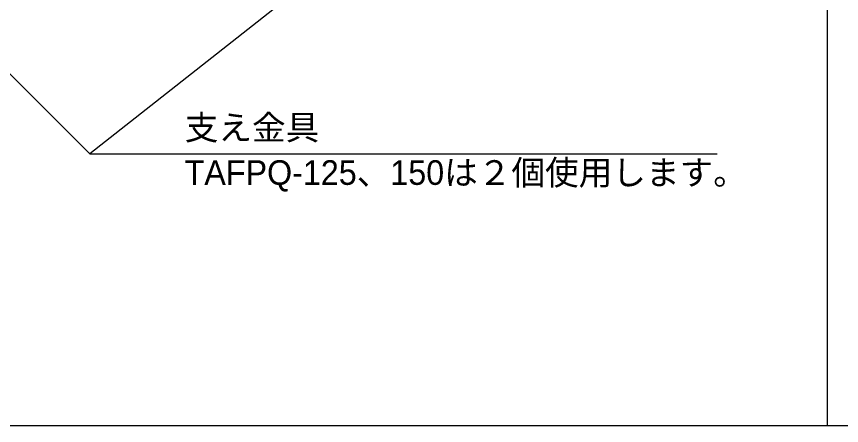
# Model space of a CAD drawing. Extents: x 443 to 1217, y -1921 to -677.
# Drawn here: x 552.5 to 636.1, y -1622.8 to -1581.3 of the extents above; entities that cross this region are included whole.
import ezdxf
from ezdxf.enums import TextEntityAlignment as Align

# ---------------------------------------------------------------- set-up
doc = ezdxf.new("R2010")
doc.units = 0
doc.header["$MEASUREMENT"] = 0
doc.layers.get('0').update_dxf_attribs({"linetype": 'CONTINUOUS'})
doc.layers.add('1', color=7, linetype='CONTINUOUS')
doc.layers.add('10', color=7, linetype='CONTINUOUS')
doc.styles.add('ｽﾀｲﾙ2', font='MS PGothic.ttf')

msp = doc.modelspace()

# ---------------------------------------------------------------- linework, layer by layer
at = {"color": 7, "linetype": 'Continuous'}
for p, q in [((537.843, -1573.183), (559.919, -1595.258)), ((580.785, -1578.806), (559.919, -1595.258)), ((559.919, -1595.258), (623.536, -1595.258))]:
    msp.add_line(p, q, dxfattribs=at)
at = {"layer": '1', "color": 4, "linetype": 'Continuous'}
for p, q in [((634.726, -1622.849), (634.726, -1365.705)), ((442.666, -1622.849), (1210.905, -1622.849))]:
    msp.add_line(p, q, dxfattribs=at)

# ---------------------------------------------------------------- texts
at = {"layer": '10', "linetype": 'Continuous', "style": 'ｽﾀｲﾙ2'}
for tag, p in [('支え金具', (569.556, -1594.592)), ('TAFPQ-125、150は２個使用します。', (569.541, -1599.165))]:
    msp.add_attdef(tag, text='', height=2.5, dxfattribs=at).set_placement(p, align=Align.BOTTOM_LEFT)

doc.saveas('drawing.dxf')
